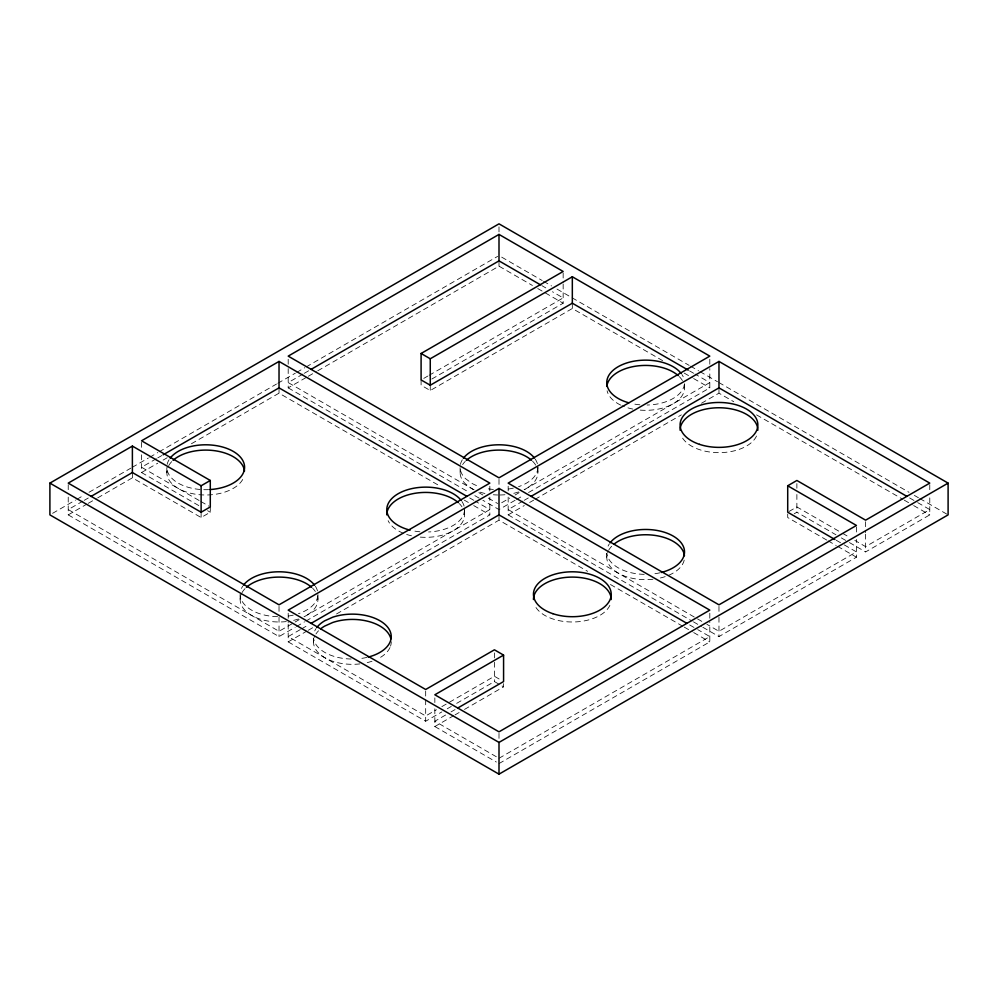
<?xml version="1.0" encoding="UTF-8"?>
<svg xmlns="http://www.w3.org/2000/svg" width="998" height="998" viewBox="0 0 998 998"><rect width="100%" height="100%" fill="white"/><g stroke="black" fill="none" stroke-linecap="round" stroke-linejoin="round"><path stroke-width="0.75" stroke-dasharray="4.99 3.74" d="M52.595 513.321L75.524 500.085M76.871 499.299L83.62 495.407M89.009 492.288L130.813 468.162M132.173 467.376L148.353 458.032M149.7 457.259L157.796 452.581M159.144 451.807L276.471 384.068M277.818 383.282L295.358 373.165M296.705 372.379L304.789 367.713M306.149 366.94L497.653 256.374M82.934 501.096L68.226 509.579L279.028 631.285L293.799 622.764M84.269 500.322L88.286 498.002M156.374 458.693L141.554 467.251L199.513 500.709M157.721 457.907L161.776 455.575M302.968 374.063L288.197 382.583L473.489 489.569M304.315 373.289L309.679 370.183M68.226 497.129L68.226 514.881L86.938 504.077M88.286 503.304L96.295 498.676M97.642 497.902L132.385 477.83L201.122 517.525L210.291 512.224L210.291 506.934M141.554 454.801L141.554 472.541L157.721 463.209M163.123 460.09L167.165 457.758M191.429 443.748L279.028 393.175L440.155 486.188M288.197 368.574L288.197 387.873L306.997 377.019M308.332 376.246L316.391 371.593M317.738 370.819L499 266.167L532.421 285.465M423.776 378.392L427.793 376.071M429.14 375.298L563.159 297.915L552.468 291.753M431.822 379.04L563.159 303.217L563.159 283.919M421.094 379.939L421.094 385.228L430.263 390.517L572.328 308.507L662.622 360.64M295.146 621.991L299.175 619.658M304.54 616.564L489.831 509.579L475.06 501.058M501.682 502.743L509.741 498.089M515.118 494.996L519.135 492.663M524.511 489.569L709.803 382.583L694.97 374.025M68.226 514.881L279.028 636.574L295.146 627.28M296.493 626.507L304.54 621.854M305.887 621.08L489.831 514.881L489.831 497.129M515.118 500.285L499 509.579L482.882 500.285M516.453 499.511L523.164 495.632M528.541 492.525L709.803 387.873L709.803 368.574M300.286 629.601L288.197 636.574L425.672 715.953L436.463 709.728M301.621 628.827L308.332 624.948M522.94 501.058L508.169 509.579L696.142 618.111M524.274 500.285L528.304 497.952M288.197 624.124L288.197 641.876L306.997 631.023M308.332 630.249L313.709 627.143M336.538 613.97L499 520.17L587.622 571.33M508.169 497.129L508.169 514.881L524.274 505.574M529.651 502.468L533.681 500.148M535.015 499.374L681.372 414.869M701.507 403.242L718.972 393.175L733.742 401.695M441.852 706.621L494.422 676.27L500.959 680.05M288.197 641.876L425.672 721.242L441.852 711.911M447.241 708.792L451.283 706.459M456.672 703.353L494.422 681.559L503.578 686.849L503.578 682.881M789.019 511.475L796.878 506.934L841.351 532.62M445.619 715.017L434.841 721.242L496.33 756.746M451.021 711.911L455.063 709.578M794.258 513.745L796.878 512.224L835.962 534.791M434.841 708.792L434.841 726.532L453.716 715.641M455.063 714.867L459.105 712.535M464.494 709.416L503.578 686.849M499 758.28L709.803 636.574L697.714 629.601M499 763.582L709.803 641.876L709.803 624.124M702.854 627.28L718.972 636.574L856.446 557.208L856.446 539.469M849.435 542.575L865.615 551.919L929.774 514.881L929.774 497.129M501.695 257.147L542.151 280.5M543.511 281.286L551.595 285.952M556.996 289.071L689.156 365.38M690.504 366.154L698.6 370.832M699.947 371.605L717.487 381.723M718.834 382.508L908.991 492.288M914.38 495.407L918.434 497.74M919.782 498.526L946.753 514.095M541.777 285.578L545.781 287.886M689.581 370.919L693.622 373.252M909.627 497.952L916.339 501.832M917.686 502.605L929.774 509.579L865.615 546.63L854.824 540.405M537.76 288.547L563.159 303.217M684.191 373.09L692.275 377.755M693.622 378.541L709.803 387.873M756.559 414.869L902.916 499.374M904.263 500.148L912.309 504.801M913.657 505.574L929.774 514.881M842.699 533.394L849.435 537.286M841.351 537.91L848.088 541.802M836.224 540.242L842.973 544.135M844.32 544.908L856.446 551.919L718.972 631.285L706.883 624.311M826.793 540.093L787.709 517.525L787.709 512.224M828.14 540.866L836.224 545.532M837.572 546.318L856.446 557.208M478.865 492.663L482.882 494.996M488.259 498.089L497.653 503.516M697.49 618.885L705.536 623.538M288.197 387.873L469.459 492.525M474.836 495.632L481.547 499.511M508.169 514.881L692.113 621.08M693.46 621.854L701.507 626.507M469.696 497.952L473.726 500.285M689.668 624.948L696.379 628.827M464.32 500.148L468.349 502.468M473.726 505.574L489.831 514.881M610.439 584.504L682.944 626.37M684.291 627.143L692.35 631.796M693.685 632.57L709.803 641.876M200.86 501.495L208.944 506.161M141.554 472.541L199.513 505.998M207.596 510.677L210.291 512.224M434.841 726.532L496.33 762.035M929.774 484.679L929.774 490.904M865.615 521.717L865.615 532.62M865.615 534.167L865.615 551.919M856.446 527.019L856.446 533.244M796.878 483.593L796.878 488.259M796.878 494.484L796.878 512.224M718.972 387.873L718.972 393.175M718.972 606.385L718.972 615.729M718.972 617.275L718.972 636.574M709.803 359.243L709.803 367.027M709.803 613.234L709.803 622.577M684.528 383.906L684.528 387.873M606.759 553.241L606.759 557.208M572.328 303.217L572.328 308.507M563.159 273.015L563.159 282.359M537.885 467.164L537.885 472.453M508.169 486.238L508.169 490.904M499 226.858L499 232.908M499 262.2L499 266.167M499 479.389L499 487.174M499 514.881L499 520.17M499 733.38L499 739.605M494.422 652.917L494.422 660.701M494.422 662.26L494.422 681.559M489.831 486.238L489.831 490.904M464.557 509.579L464.557 514.881M460.115 472.628L460.115 467.338A38.885 22.455 0 0 0 465.405 478.553L471.617 483.182A38.885 22.455 0 0 0 479.689 486.737M434.841 697.901L434.841 702.567M430.263 385.228L430.263 390.517M425.672 691.053L425.672 721.242M317.913 599.536L317.913 594.247A38.885 22.455 0 0 0 315.343 586.2M313.472 638.046L313.472 642.013M288.197 359.243L288.197 367.027M288.197 613.234L288.197 622.577M279.028 387.873L279.028 393.175M279.028 606.385L279.028 615.729M279.028 617.275L279.028 636.574M240.144 594.247L240.144 599.536M201.122 512.224L201.122 517.525M166.828 472.541L166.828 467.251A38.885 22.455 0 0 0 208.607 489.644M141.554 442.351L141.554 448.576M132.385 472.541L132.385 477.83M68.226 484.679L68.226 490.904M684.191 384.954A38.885 22.455 0 0 1 639.843 410.078M632.807 409.068A38.885 22.455 0 0 1 621.979 405.687M620.644 405.076A38.885 22.455 0 0 1 607.096 390.804M679.326 376.658A38.885 22.455 0 0 1 683.206 382.072M684.191 560.14A38.885 22.455 0 0 1 658.48 578.403M652.879 579.264A38.885 22.455 0 0 1 608.081 551.395M608.655 550.272A38.885 22.455 0 0 1 611.974 545.981M609.878 605.349A38.885 22.455 0 0 1 572.328 621.991A38.885 22.455 0 0 1 534.766 605.349M464.232 511.949A38.885 22.455 0 0 1 419.884 537.074M411.475 535.776A38.885 22.455 0 0 1 406.236 534.317M403.379 533.269A38.885 22.455 0 0 1 388.122 520.682M459.354 503.653A38.885 22.455 0 0 1 461.987 506.834M532.595 461.238A38.885 22.455 0 0 1 524.112 489.681M518.573 491.939A38.885 22.455 0 0 1 513.346 493.411M504.951 494.734A38.885 22.455 0 0 1 499.15 494.996M497.703 494.983A38.885 22.455 0 0 1 493.349 494.759M484.941 493.474A38.885 22.455 0 0 1 479.689 492.026M474.112 489.793A38.885 22.455 0 0 1 471.617 488.484L465.405 483.843A38.885 22.455 0 0 1 460.427 469.696M462.635 464.581A38.885 22.455 0 0 1 465.255 461.388M242.701 479.477A38.885 22.455 0 0 1 194.672 494.072A38.885 22.455 0 0 1 168.151 466.727M168.724 465.617A38.885 22.455 0 0 1 172.03 461.313M317.589 596.604A38.885 22.455 0 0 1 304.028 616.739M298.477 618.985A38.885 22.455 0 0 1 291.865 620.731M286.276 621.592A38.885 22.455 0 0 1 241.479 593.735M242.052 592.612A38.885 22.455 0 0 1 245.358 588.309M312.711 588.309A38.885 22.455 0 0 1 315.343 591.502M389.981 647.54A38.885 22.455 0 0 1 377.543 658.979M372.017 661.237A38.885 22.455 0 0 1 365.418 663.021M359.841 663.907A38.885 22.455 0 0 1 314.732 636.2M315.967 633.967A38.885 22.455 0 0 1 318.562 630.773M391.241 641.726A38.885 22.455 0 0 1 390.542 646.118M756.521 436.026A38.885 22.455 0 0 1 718.972 452.655A38.885 22.455 0 0 1 681.409 436.026M366.79 657.433A38.885 22.455 0 0 1 359.841 658.605M351.159 659.017A38.885 22.455 0 0 1 313.572 638.184M314.732 630.911A38.885 22.455 0 0 1 315.967 628.665M659.853 572.815A38.885 22.455 0 0 1 652.879 573.975M644.197 574.349A38.885 22.455 0 0 1 606.846 553.379M608.081 546.106A38.885 22.455 0 0 1 609.341 543.873M535.252 459.13A38.885 22.455 0 0 1 518.573 486.65M513.346 488.122A38.885 22.455 0 0 1 504.951 489.432M493.349 489.457A38.885 22.455 0 0 1 484.941 488.184M460.427 464.407A38.885 22.455 0 0 1 462.635 459.292M684.453 384.043A38.885 22.455 0 0 1 647.091 405.026M639.843 404.789A38.885 22.455 0 0 1 631.447 403.491M681.946 374.549A38.885 22.455 0 0 1 683.206 376.77M167.153 464.32A38.885 22.455 0 0 1 169.411 459.205M317.838 595.706A38.885 22.455 0 0 1 298.477 613.695M293.237 615.142A38.885 22.455 0 0 1 286.276 616.302M277.594 616.677A38.885 22.455 0 0 1 240.231 595.706M241.479 588.433A38.885 22.455 0 0 1 242.726 586.2M461.987 501.545A38.885 22.455 0 0 1 428.579 531.971M419.884 531.784A38.885 22.455 0 0 1 411.475 530.487"/><path stroke-width="1.5" d="M49.9 483.119L499 223.839L948.1 483.119L948.1 514.881L499 774.161L49.9 514.881L49.9 483.119L499 742.412L948.1 483.119M210.291 480.475L201.122 485.776L132.385 446.081L68.226 483.119L279.028 604.825L489.831 483.119L279.028 361.426L141.554 440.792L210.291 480.475L210.291 506.934L201.122 512.224L132.385 472.541L90.955 496.468M421.094 353.479L563.159 271.468L499 234.418L288.197 356.124L499 477.83L709.803 356.124L572.328 276.758L430.263 358.769L421.094 353.479L421.094 379.939L430.263 385.228L572.328 303.217L688.233 370.133M163.123 454.801L279.028 387.873L467.014 496.405M311.027 369.41L499 260.877L540.429 284.804M503.578 655.1L434.841 694.783L499 731.833L709.803 610.127L499 488.421L288.197 610.127L425.672 689.493L494.422 649.81L503.578 655.1L503.578 681.559L457.758 708.019M787.709 485.776L796.878 480.475L865.615 520.17L929.774 483.119L718.972 361.426L508.169 483.119L718.972 604.825L856.446 525.459L787.709 485.776L787.709 512.224L834.877 539.469M311.027 623.401L499 514.881L686.973 623.401M530.986 496.405L718.972 387.873L906.945 496.405M718.972 361.426L718.972 387.873M572.328 276.758L572.328 303.217M499 234.418L499 260.877M499 488.421L499 514.881M499 742.412L499 774.161M430.263 358.769L430.263 385.228M279.028 361.426L279.028 387.873M201.122 485.776L201.122 512.224M132.385 446.081L132.385 472.541M606.846 386.413A38.885 22.455 0 0 1 635.826 366.154A38.885 22.455 0 0 1 678.266 375.66M614.182 544.01A38.885 22.455 0 0 1 656.447 535.639A38.885 22.455 0 0 1 684.453 555.749M533.443 599.536A38.885 22.455 0 0 1 572.328 577.094A38.885 22.455 0 0 1 611.213 599.536M386.787 514.881A38.885 22.455 0 0 1 414.644 493.349A38.885 22.455 0 0 1 458.294 502.655M466.303 460.39A38.885 22.455 0 0 1 531.535 460.253M173.091 460.315A38.885 22.455 0 0 1 215.531 450.822A38.885 22.455 0 0 1 244.51 471.081M246.419 587.323A38.885 22.455 0 0 1 311.65 587.323M320.745 628.79A38.885 22.455 0 0 1 324.687 626.095L332.696 622.503A38.885 22.455 0 0 1 390.879 638.795M680.087 430.213A38.885 22.455 0 0 1 718.972 407.758A38.885 22.455 0 0 1 757.856 430.213M368.137 657.096A38.885 22.455 0 0 0 386.95 626.332A38.885 22.455 0 0 0 332.696 617.213L324.687 620.806A38.885 22.455 0 0 0 316.74 627.58M610.127 542.787A38.885 22.455 0 0 1 673.238 536.101A38.885 22.455 0 0 1 661.2 572.49M463.421 458.194A38.885 22.455 0 0 1 498.85 444.796A38.885 22.455 0 0 1 534.454 458.032M628.765 402.805A38.885 22.455 0 0 1 618.56 366.478A38.885 22.455 0 0 1 681.16 373.452M170.184 458.119A38.885 22.455 0 0 1 237.087 453.99A38.885 22.455 0 0 1 210.054 489.556M243.512 585.115A38.885 22.455 0 0 1 279.028 571.792A38.885 22.455 0 0 1 314.557 585.115M410.128 530.163A38.885 22.455 0 0 1 398.077 493.773A38.885 22.455 0 0 1 461.201 500.447M552.88 613.695A38.885 22.455 0 0 0 611.213 594.247A38.885 22.455 0 0 0 552.88 574.811A38.885 22.455 0 0 0 552.88 613.695M699.523 444.36A38.885 22.455 0 0 0 757.856 424.923A38.885 22.455 0 0 0 699.523 405.475A38.885 22.455 0 0 0 699.523 444.36"/></g></svg>
